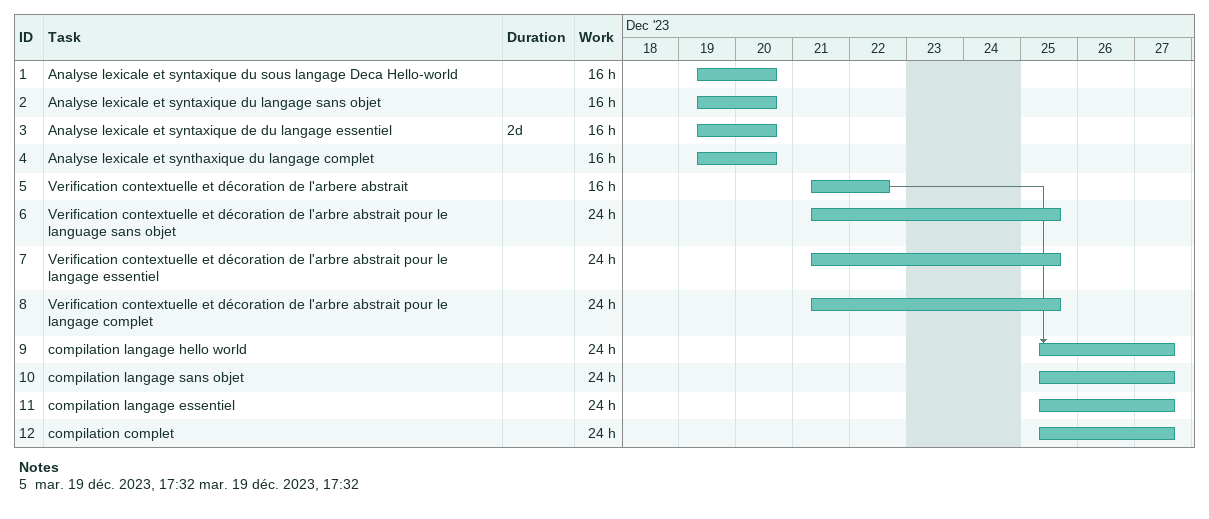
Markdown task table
| ID | Task | Duration | Start | Finish | Predecessors | Work (h) |
|---|---|---|---|---|---|---|
| 1 | Analyse lexicale et syntaxique du sous langage Deca Hello-world |  | 2023-12-19 | 2023-12-20 |  | 16 |
| 2 | Analyse lexicale et syntaxique du langage sans objet |  | 2023-12-19 | 2023-12-20 |  | 16 |
| 3 | Analyse lexicale et syntaxique de du langage essentiel | 2d | 2023-12-19 | 2023-12-20 |  | 16 |
| 4 | Analyse lexicale et synthaxique du langage complet |  | 2023-12-19 | 2023-12-20 |  | 16 |
| 5 | Verification contextuelle et décoration de l'arbere abstrait |  | 2023-12-21 | 2023-12-22 |  | 16 |
| 6 | Verification contextuelle et décoration de l'arbre abstrait pour le language sans objet |  | 2023-12-21 | 2023-12-25 |  | 24 |
| 7 | Verification contextuelle et décoration de l'arbre abstrait pour le langage essentiel |  | 2023-12-21 | 2023-12-25 |  | 24 |
| 8 | Verification contextuelle et décoration de l'arbre abstrait pour le langage complet |  | 2023-12-21 | 2023-12-25 |  | 24 |
| 9 | compilation langage hello world |  | 2023-12-25 | 2023-12-27 | 5 | 24 |
| 10 | compilation langage sans objet |  | 2023-12-25 | 2023-12-27 |  | 24 |
| 11 | compilation langage essentiel |  | 2023-12-25 | 2023-12-27 |  | 24 |
| 12 | compilation complet |  | 2023-12-25 | 2023-12-27 |  | 24 |

Notes
- 5: mar. 19 déc. 2023, 17:32 mar. 19 déc. 2023, 17:32
